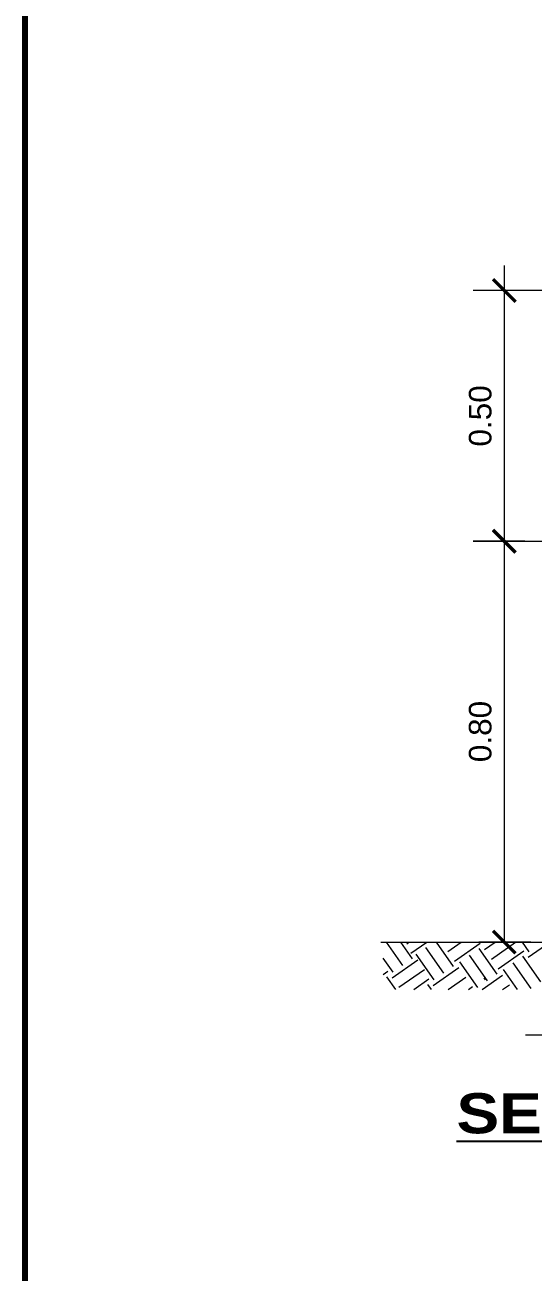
# Model space of a CAD drawing. Header units: millimetres. Extents: x 565 to 912, y 163 to 192.
# Drawn here: x 634.72 to 637.77, y 172.9 to 180.37 of the extents above; entities that cross this region are included whole.
import ezdxf

# ---------------------------------------------------------------- set-up
doc = ezdxf.new("R2010")
doc.units = ezdxf.units.MM
doc.header["$LTSCALE"] = 0.0125
for name, color, linetype, lineweight in [('ACOTACION', 76, 'Continuous', 25), ('cotas_v', 130, 'Continuous', 20), ('MARKO', 186, 'Continuous', 80), ('proy', 254, 'Continuous', 0)]:
    doc.layers.add(name, color=color, linetype=linetype, lineweight=lineweight)
doc.styles.add('NOMBRE-2', font='arial.ttf')
doc.styles.add('Roman', font='')
doc.styles.get('Roman').set_extended_font_data('American Classic', bold=True)

# ---------------------------------------------------------------- blocks, each defined once
blk = doc.blocks.new('_ARCHTICK')
at = {"color": 0, "linetype": 'ByBlock', "const_width": 0.15}
blk.add_lwpolyline([(-0.5, -0.5), (0.5, 0.5)], dxfattribs=at)

msp = doc.modelspace()

# ---------------------------------------------------------------- linework, layer by layer
at = {"layer": 'cotas_v', "color": 1, "lineweight": 0}
for p, q in [((637.59466, 177.12861), (637.59466, 178.93028)), ((638.24332, 178.78028), (637.40716, 178.78028)), ((637.59466, 174.8801), (637.59466, 177.4301)), ((637.71832, 177.2801), (637.40716, 177.2801)), ((637.95499, 177.27861), (637.40716, 177.27861)), ((637.75339, 174.8801), (637.44223, 174.8801)), ((637.7204, 174.32424), (639.51832, 174.32424))]:
    msp.add_line(p, q, dxfattribs=at)
at = {"layer": 'MARKO'}
msp.add_lwpolyline([(634.72436, 191.71852), (634.72436, 163.21852), (698.31762, 163.21852), (698.31762, 191.71852)], close=True, dxfattribs=at)
at = {"layer": 'proy'}
for p, q in [((636.85456, 174.8801), (640.49422, 174.8801)), ((636.98689, 174.7398), (636.88865, 174.8801)), ((637.04448, 174.78013), (636.97449, 174.8801)), ((637.00991, 174.87037), (637.0238, 174.8801)), ((637.0351, 174.81277), (637.13125, 174.8801)), ((637.23289, 174.69376), (637.12534, 174.84735)), ((637.29048, 174.73409), (637.18824, 174.8801)), ((637.25591, 174.82432), (637.33556, 174.8801)), ((637.29624, 174.76673), (637.44983, 174.87427)), ((637.55162, 174.68804), (637.44407, 174.84163)), ((637.47672, 174.83588), (637.53987, 174.8801)), ((637.51705, 174.77828), (637.66246, 174.8801)), ((637.55737, 174.72068), (637.71097, 174.82823)), ((637.74361, 174.82247), (637.70326, 174.8801)), ((637.73785, 174.78983), (637.86677, 174.8801)), ((636.92929, 174.69947), (636.86969, 174.78459)), ((636.92353, 174.66683), (637.07713, 174.77438)), ((637.17529, 174.65343), (637.06774, 174.80702)), ((637.43643, 174.60738), (637.32888, 174.76097)), ((637.49402, 174.64771), (637.38648, 174.8013)), ((637.75516, 174.60167), (637.64761, 174.75526)), ((637.81276, 174.642), (637.70521, 174.79559)), ((636.86969, 174.68635), (636.89665, 174.70523)), ((636.96386, 174.60923), (637.11746, 174.71678)), ((637.16953, 174.62078), (637.32312, 174.72833)), ((637.46194, 174.59663), (637.58426, 174.68228)), ((637.67285, 174.59663), (637.59002, 174.71493)), ((636.94408, 174.59663), (636.89089, 174.67259)), ((637.05332, 174.59663), (637.14265, 174.65918)), ((637.15783, 174.59663), (637.13689, 174.62654)), ((637.25763, 174.59663), (637.36345, 174.67073)), ((637.38021, 174.59663), (637.40378, 174.61314)), ((637.48247, 174.65343), (637.47436, 174.66501)), ((637.58452, 174.59663), (637.62459, 174.62469))]:
    msp.add_line(p, q, dxfattribs=at)

# ---------------------------------------------------------------- block references
at = {"layer": 'cotas_v', "color": 1, "lineweight": 0, "xscale": 0.135, "yscale": 0.135, "zscale": 0.135}
for p, rotation in [((637.59466, 178.78028), 90), ((637.59466, 177.2801), 90), ((637.59466, 177.27861), 270), ((637.59466, 174.8801), 270)]:
    msp.add_blockref('_ARCHTICK', p, dxfattribs=dict(at, rotation=rotation))

# ---------------------------------------------------------------- texts
at = {"layer": 'ACOTACION', "color": 3, "insert": (638.4914, 173.85371), "char_height": 0.24, "attachment_point": 5, "style": 'Roman'}
msp.add_mtext('{\\fArial Black|b0|i0|c0|p34;\\LSECTION a-a}', dxfattribs=at)
at = {"layer": 'cotas_v', "char_height": 0.135, "attachment_point": 5, "rotation": 90, "style": 'NOMBRE-2'}
for s, insert in [('\\A1;0.50', (637.45073, 178.02944)), ('0.80', (637.45073, 176.14038))]:
    msp.add_mtext(s, dxfattribs=dict(at, insert=insert))

doc.saveas('drawing.dxf')
